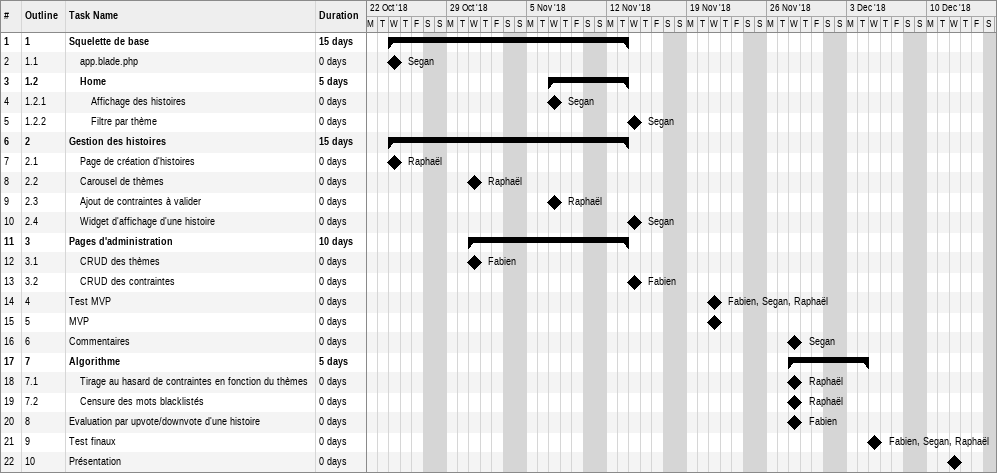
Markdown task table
| ID | WBS | Task | Duration | Start | Finish | Resources |
|---|---|---|---|---|---|---|
| 1 | 1 | **Squelette de base** | 15d | 2018-10-24 | 2018-11-13 |  |
| 2 | 1.1 | app.blade.php | 0d | 2018-10-24 | 2018-10-24 | Segan |
| 3 | 1.2 | **Home** | 5d | 2018-11-07 | 2018-11-13 |  |
| 4 | 1.2.1 | Affichage des histoires | 0d | 2018-11-07 | 2018-11-07 | Segan |
| 5 | 1.2.2 | Filtre par thème | 0d | 2018-11-14 | 2018-11-14 | Segan |
| 6 | 2 | **Gestion des histoires** | 15d | 2018-10-24 | 2018-11-13 |  |
| 7 | 2.1 | Page de création d'histoires | 0d | 2018-10-24 | 2018-10-24 | Raphaël |
| 8 | 2.2 | Carousel de thèmes | 0d | 2018-10-31 | 2018-10-31 | Raphaël |
| 9 | 2.3 | Ajout de contraintes à valider | 0d | 2018-11-07 | 2018-11-07 | Raphaël |
| 10 | 2.4 | Widget d'affichage d'une histoire | 0d | 2018-11-14 | 2018-11-14 | Segan |
| 11 | 3 | **Pages d'administration** | 10d | 2018-10-31 | 2018-11-13 |  |
| 12 | 3.1 | CRUD des thèmes | 0d | 2018-10-31 | 2018-10-31 | Fabien |
| 13 | 3.2 | CRUD des contraintes | 0d | 2018-11-14 | 2018-11-14 | Fabien |
| 14 | 4 | Test MVP | 0d | 2018-11-21 | 2018-11-21 | Fabien, Segan, Raphaël |
| 15 | 5 | MVP | 0d | 2018-11-21 | 2018-11-21 |  |
| 16 | 6 | Commentaires | 0d | 2018-11-28 | 2018-11-28 | Segan |
| 17 | 7 | **Algorithme** | 5d | 2018-11-28 | 2018-12-04 |  |
| 18 | 7.1 | Tirage au hasard de contraintes en fonction du thèmes | 0d | 2018-11-28 | 2018-11-28 | Raphaël |
| 19 | 7.2 | Censure des mots blacklistés | 0d | 2018-11-28 | 2018-11-28 | Raphaël |
| 20 | 8 | Evaluation par upvote/downvote d'une histoire | 0d | 2018-11-28 | 2018-11-28 | Fabien |
| 21 | 9 | Test finaux | 0d | 2018-12-05 | 2018-12-05 | Fabien, Segan, Raphaël |
| 22 | 10 | Présentation | 0d | 2018-12-12 | 2018-12-12 |  |
